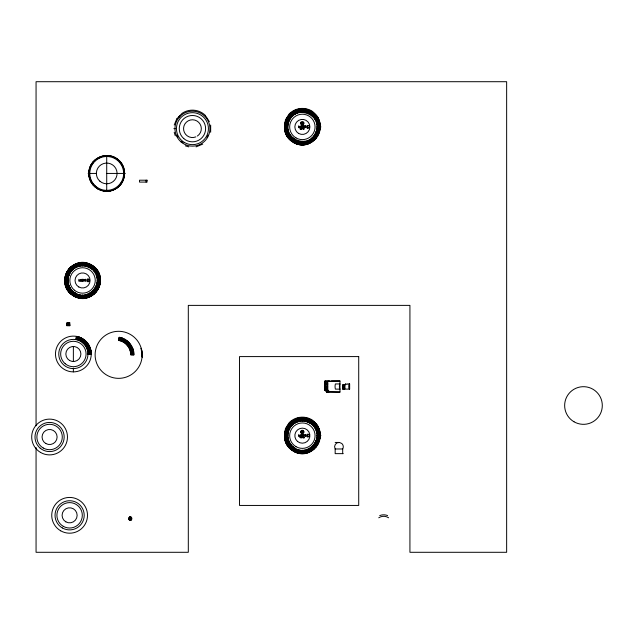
<?xml version="1.0" encoding="UTF-8"?>
<svg xmlns="http://www.w3.org/2000/svg" width="634" height="634" viewBox="0 0 634 634"><rect width="100%" height="100%" fill="white"/><g stroke="black" fill="none" stroke-linecap="round" stroke-linejoin="round"><path stroke-width="0.95" d="M142.381 356.126L142.024 351.212L141.097 348.272L142.301 357.354L142.119 356.054A23.529 23.529 0 0 0 107.962 333.856A23.529 23.529 0 0 0 105.83 374.559A23.529 23.529 0 0 0 142.135 356.054M73.821 295.706C68.448 292.615 64.977 286.655 64.945 280.458C65.215 277.906 64.874 272.224 68.837 275.449C66.435 281.916 69.304 289.706 75.319 293.074L73.695 295.912C53.28 284.658 71.523 252.998 91.502 264.972C111.846 276.273 93.586 307.91 73.623 295.943L75.256 293.106A14.606 14.606 0 0 1 68.837 275.457C72.704 262.928 92.421 262.928 96.289 275.457C101.385 287.551 86.287 300.223 75.264 293.114M295.127 139.535L293.502 142.373C273.088 131.119 291.331 99.459 311.31 111.425C331.653 122.734 313.386 154.363 293.423 142.404A17.879 17.879 0 0 1 293.423 111.425A17.879 17.879 0 0 1 320.249 126.911A17.879 17.879 0 0 1 293.423 142.404L295.064 139.567A14.606 14.606 0 0 1 288.636 121.918C294.85 103.944 322.888 114.152 316.097 131.912C309.86 149.901 281.948 139.638 288.644 121.91L285.562 120.801L288.636 121.918M286.433 429.86C293.645 409.001 326.193 420.849 318.308 441.462C311.072 462.344 278.651 450.449 286.433 429.86L288.644 430.66C286.243 437.119 289.112 444.917 295.127 448.286L293.502 451.123C273.088 439.869 291.331 408.209 311.31 420.176C331.653 431.485 313.386 463.113 293.423 451.154L295.064 448.317A14.606 14.606 0 0 1 288.636 430.668C292.512 418.131 312.229 418.131 316.097 430.668C321.184 442.754 306.087 455.426 295.072 448.317M113.446 189.677C125.381 185.984 128.567 167.519 118.217 159.728C107.471 149.854 88.181 158.849 88.839 173.431C88.086 186.697 105.141 196.183 115.539 188.702C127.902 182.156 126.729 161.9 113.446 157.184M130.913 517.613L131.246 517.946A1.205 1.205 0 0 1 131.246 519.278L130.652 519.825A1.03 1.03 0 0 1 129.867 519.832L129.352 519.349M130.905 517.637C129.035 519.603 130.168 515.648 130.707 517.502A1.205 1.205 0 0 0 129.788 517.502L129.249 517.946A1.205 1.205 0 0 0 129.249 519.278L129.788 519.721A1.205 1.205 0 0 0 130.707 519.721L131.198 519.262A1.03 1.03 0 0 0 131.095 518.295L130.628 517.923A1.03 1.03 0 0 0 129.843 517.93L129.384 518.319A1.03 1.03 0 0 0 129.304 519.286L129.399 519.46M210.67 132.284L210.67 125.033M79.456 298.067L80.027 294.826M85.099 266.066L85.669 262.848M75.906 339.61C82.705 340.735 88.047 347.099 87.975 353.994A14.606 14.606 0 0 1 72.522 368.584A14.606 14.606 0 0 1 58.859 352.298A14.606 14.606 0 0 1 75.906 339.61L76.476 336.385C84.797 337.771 91.336 345.562 91.248 353.994A17.879 17.879 0 0 1 64.422 369.487A17.879 17.879 0 0 1 64.422 338.508A17.879 17.879 0 0 1 91.248 353.994L87.484 353.994M103.619 191.04L103.714 190.501L105.212 190.628M109.73 156.36L109.825 155.821M299.264 144.528L299.834 141.279M304.906 112.527L305.469 109.302M299.264 453.278L299.834 450.029M304.906 421.277L305.469 418.052M293.423 451.154C312.934 462.455 331.439 431.912 311.183 420.39C291.481 408.581 273.492 439.806 293.621 450.909M293.701 450.671C313.053 462.265 330.75 431.611 311.032 420.659C291.672 409.057 273.991 439.734 293.78 450.647M89.354 170.372C90.686 162.455 97.898 156.027 105.957 155.861M174.215 125.033L176.989 118.328M112.836 156.63L107.487 155.861M76.445 297.259L77.562 294.184M87.555 266.732L88.681 263.649M78.362 340.268L79.48 337.193M121.102 341.092L122.219 338.017L119.208 337.209L118.645 340.434C125.445 341.56 130.786 347.931 130.715 354.826L133.988 354.826C134.012 347.472 129.138 340.506 122.219 338.017M296.252 143.72L297.37 140.645M307.363 113.185L308.481 110.11M296.252 452.47L297.37 449.395M307.363 421.935L308.481 418.86M65.991 274.427C71.071 257.8 97.81 260.138 99.934 277.391C103.16 291.775 85.527 303.147 73.623 295.943M302.79 437.341C302.22 438.752 303.844 436.303 301.824 437.262L301.824 437.864L302.006 437.341M97.779 188.916A17.879 17.879 0 0 0 124.605 173.431A17.879 17.879 0 0 0 97.779 157.945A17.879 17.879 0 0 0 97.779 188.916L99.99 189.677M89.854 267.825L91.502 264.972M80.661 341.361L82.309 338.508M123.4 342.186L125.049 339.333M309.661 114.278L311.31 111.425M309.661 423.029L311.31 420.176M293.423 142.404C312.934 153.705 331.439 123.162 311.183 111.639C291.481 99.831 273.492 131.056 293.621 142.159M119.937 184.557L121.68 182.093M303.567 436.414L304.272 435.463L303.615 434.544L304.589 435.154L305.564 434.544L304.906 435.455L305.612 436.422L304.589 435.764L303.567 436.422M177.203 118.471L182.148 113.256A18.521 18.521 0 0 1 205.535 115.562L205.4 115.697M130.873 520.134L131.159 519.983A1.648 1.648 0 0 0 131.159 517.241L130.873 517.09A1.648 1.648 0 0 0 129.613 517.09L129.328 517.241A1.648 1.648 0 0 0 129.328 519.983L129.613 520.134A1.648 1.648 0 0 0 130.873 520.134L131.008 520.038M71.135 294.136L73.235 291.624M290.943 140.597L293.035 138.077M290.943 449.347L293.035 446.827M95.227 187.125L95.583 186.705L98.056 188.441M117.861 160.156L118.217 159.728M91.954 269.268L94.054 266.755M82.761 342.804L84.861 340.299M311.762 115.721L313.862 113.217M125.492 343.628L127.6 341.124M311.762 424.471L313.862 421.967M94.514 161.226L95.583 160.156L95.227 159.728M179.842 116.062L178.74 117.163A17.879 17.879 0 0 1 179.794 116.014M68.924 291.941L71.444 289.817M288.732 138.394L291.244 136.27M288.732 447.144L291.244 445.02M93.024 184.922L93.444 184.573L95.583 186.705M93.737 271.083L96.257 268.959M313.545 117.536L316.065 115.42M84.544 344.619L87.064 342.503M127.283 345.443L129.804 343.327M313.545 426.286L316.065 424.17M286.933 135.85L289.762 134.202M67.125 289.389L69.954 287.749M286.933 444.6L289.762 442.952M91.233 182.37L91.716 182.093L90.757 180.04M315.019 119.612L317.856 117.972M95.211 273.151L98.048 271.518M86.018 346.695L88.855 345.054M128.757 347.519L131.595 345.879M315.019 428.362L317.856 426.722M202.761 144.108L196.065 146.882M98.738 158.104L100.79 157.145M318.696 120.151L317.602 116.735L312.657 111.521A18.521 18.521 0 0 0 289.27 113.819L285.435 119.897L285.031 123.464M318.696 428.901L317.602 425.485L312.657 420.271A18.521 18.521 0 0 0 289.27 422.569L285.435 428.647L285.031 432.214M285.609 133.029L288.7 131.896M65.801 286.576L68.892 285.435M285.609 441.779L288.7 440.646M89.917 179.549L90.432 179.359M316.073 121.926L319.171 120.801M96.273 275.465L99.364 274.34M87.072 349.009L90.171 347.884M129.811 349.833L132.91 348.708M316.073 430.676L319.171 429.551M284.793 130.025L288.01 129.439M64.985 283.564L68.203 282.986M284.793 438.776L288.01 438.189M316.754 124.375L319.98 123.812M89.109 176.537L89.656 176.442M96.947 277.922L100.172 277.351M87.754 351.458L90.979 350.895M130.493 352.282L133.719 351.719M316.754 433.125L319.98 432.562M104.467 156.297L105.965 156.162M108.224 190.628L109.73 190.501L109.825 191.04M108.255 190.937L112.836 190.232M284.507 126.919L287.804 126.903M64.7 280.458L67.996 280.45M284.507 435.669L287.804 435.653M316.952 126.911L320.955 126.911M173.851 128.654L175.499 128.654M304.217 128.781L303.995 128.932M304.217 128.853L303.924 128.853M88.134 173.431L96.368 173.431M106.718 173.431L125.302 173.431M97.153 280.458L100.441 280.458M328.666 380.986L329.894 380.891L330.076 381.359M324.901 381.216L339.959 381.121M324.901 382.27L327.723 382.175M339.959 383.95L335.394 383.95A10.334 10.334 0 0 0 335.394 389.125L339.959 389.125M324.901 384.473L327.723 384.473M324.901 384.569L327.723 384.569M343.295 385.409L344.706 385.409M324.901 385.71L327.723 385.623M343.295 385.932L344.706 385.932M344.706 386.463L343.065 386.463L343.065 386.994L344.706 386.994M324.901 386.764L327.723 386.764M324.901 386.859L327.723 386.859M344.706 387.525L343.065 387.525L343.065 388.056L344.706 388.056M324.901 387.913L327.723 387.913M324.901 388.008L327.723 388.008M343.295 388.579L344.706 388.579M324.901 389.062L327.723 389.062M324.901 390.211L327.723 390.211L327.723 381.216M328.666 381.121L324.901 380.891L324.901 390.298L328.666 390.298L328.666 391.852L326.447 391.852M326.542 391.947L339.959 391.947M316.952 435.661L320.955 435.661M304.217 437.531C303.631 436.85 304.645 438.11 303.995 437.785M335.164 442.445L338.928 442.445M343.208 453.643L335.164 453.643L335.164 448.983L342.693 448.983L342.693 453.643M124.026 173.431L124.581 173.431M107.471 156.162L108.977 156.297M103.659 190.802L105.189 190.937M284.769 123.812L287.994 124.367M64.961 277.351L68.187 277.914M284.769 432.562L287.994 433.117M316.754 129.447L319.98 130.018M89.109 170.324L89.656 170.419M96.947 282.994L100.172 283.564A17.879 17.879 0 0 0 76.445 263.649A17.879 17.879 0 0 0 71.063 294.152A17.879 17.879 0 0 0 100.172 283.564M316.754 438.205L319.98 438.768A17.879 17.879 0 0 1 290.871 449.363A17.879 17.879 0 0 1 296.252 418.86A17.879 17.879 0 0 1 319.98 438.768M119.168 337.454C127.379 338.818 133.829 346.497 133.742 354.826M119.113 337.756C127.18 339.095 133.52 346.639 133.433 354.826M119.049 338.12C126.951 339.428 133.148 346.814 133.069 354.826M118.978 338.54C126.673 339.816 132.712 347.02 132.633 354.826M118.891 339.024C126.356 340.268 132.221 347.25 132.141 354.826M118.796 339.562C126.007 340.759 131.674 347.511 131.595 354.826M118.693 340.165C125.619 341.314 131.064 347.797 130.992 354.826M76.429 336.63C84.639 337.993 91.09 345.673 91.003 353.994M76.373 336.931C84.449 338.271 90.781 345.815 90.694 353.994M76.31 337.296C84.211 338.604 90.408 345.99 90.329 353.994M76.239 337.716C83.934 338.992 89.98 346.196 89.901 353.994M76.151 338.199C83.625 339.444 89.481 346.426 89.41 353.994M76.056 338.738C83.268 339.935 88.934 346.687 88.855 353.994M75.953 339.341C82.88 340.49 88.324 346.972 88.253 353.994M185.326 145.828L188.813 146.882M316.073 131.904L319.171 133.029M89.917 167.313L90.432 167.503M65.762 274.34L68.837 275.457M96.273 285.443L99.364 286.576M285.562 429.551L288.636 430.668M316.073 440.654L319.171 441.779M294.929 139.805C311.548 149.759 326.74 123.432 309.812 114.025C293.177 104.055 278.001 130.406 294.992 139.773M294.628 140.328C311.92 150.694 327.738 123.289 310.113 113.502C292.805 103.128 277.003 130.549 294.691 140.296M294.35 140.803C312.253 151.534 328.634 123.162 310.391 113.026C292.464 102.288 276.107 130.675 294.414 140.772M294.105 141.231C312.562 152.287 329.434 123.051 310.636 112.598C292.163 101.535 275.307 130.794 294.176 141.2M293.701 141.921C313.053 153.515 330.75 122.861 311.032 111.909C291.672 100.307 273.991 130.984 293.78 141.897M75.121 293.352C91.74 303.306 106.94 276.971 90.004 267.564C73.378 257.602 58.193 283.945 75.184 293.312M74.82 293.875C92.112 304.233 107.931 276.836 90.305 267.041C72.997 256.667 57.203 284.087 74.883 293.843M74.297 294.77C92.754 305.834 109.634 276.59 90.828 266.137C72.355 255.074 55.499 284.333 74.368 294.739M74.083 295.143C93.016 306.491 110.34 276.487 91.042 265.765C72.094 254.416 54.793 284.436 74.154 295.119M73.901 295.468C93.246 307.062 110.942 276.408 91.225 265.448C71.864 253.846 54.183 284.531 73.972 295.436M294.929 448.555C311.548 458.509 326.74 432.182 309.812 422.775C293.177 412.805 278.001 439.156 294.992 448.523M294.628 449.086C311.92 459.444 327.738 432.039 310.113 422.252C292.805 411.878 277.003 439.299 294.691 449.046M294.35 449.554C312.253 460.284 328.634 431.912 310.391 421.776C292.464 411.038 276.107 439.425 294.414 449.522M294.105 449.981C312.562 461.037 329.434 431.802 310.636 421.348C292.163 410.285 275.307 439.544 294.176 449.95M286.877 117.972L289.714 119.612M315.019 134.218L317.856 135.858M91.233 164.491L91.716 164.769L93.444 162.288L93.024 161.939M67.077 271.518L69.906 273.151M95.211 287.765L98.048 289.397M286.877 426.722L289.714 428.362M315.019 442.968L317.856 444.608M97.905 188.702L95.385 186.943L91.89 182.877M288.668 115.42L291.196 117.536M313.545 136.294L316.065 138.41M288.668 424.17L291.196 426.286M313.545 445.044L316.065 447.16M68.86 268.959L71.388 271.083M93.737 289.833L96.257 291.949M324.901 390.298L326.779 392.184L329.601 391.947M290.871 113.217L292.979 115.721M311.762 138.109L313.862 140.613M290.871 421.967L292.979 424.471M311.762 446.859L313.862 449.363M71.063 266.755L73.172 269.268M91.954 291.648L94.054 294.152M117.789 186.689L118.146 187.109M205.971 116.394L209.371 121.641M120 162.288L121.728 164.769M92.58 183.329L93.444 184.573M293.423 111.425L295.072 114.278M309.661 139.551L311.31 142.404M293.423 420.176L295.072 423.029M309.661 448.301L311.31 451.154M73.623 264.972L75.272 267.825M89.854 293.09L91.502 295.943M91.447 182.251L89.354 176.49M296.252 110.11L297.37 113.185M307.363 140.645L308.481 143.72M296.252 418.86L297.37 421.935M307.363 449.395L308.481 452.47M76.445 263.649L77.562 266.732M87.555 294.184L88.681 297.259M174.215 132.284L175.269 135.771M299.264 109.302L299.834 112.551M304.899 141.279L305.469 144.528M299.264 418.052L299.834 421.301M304.899 450.029L305.469 453.278M103.619 155.821L103.714 156.36M79.456 262.848L80.027 266.09M85.099 294.826L85.669 298.067M69.478 322.603L69.74 325.67M69.169 322.658L69.439 325.67M68.805 322.722L69.066 325.67M68.385 322.793L68.638 325.67M67.901 322.88L68.147 325.67M67.362 322.975L67.6 325.67M66.768 323.078L66.99 325.67M349.413 383.935L349.413 389.11A14.352 14.352 0 0 1 349.413 383.935A10.334 10.334 0 0 0 349.413 389.11M344.706 384.878L344.706 389.11M344.658 384.925L344.658 389.062M343.295 384.878L343.295 386.463M343.295 386.994L343.295 387.525M343.295 388.056L343.295 389.11M343.113 386.51L343.113 386.946M343.113 387.572L343.113 388.008M342.828 384.878L342.828 389.11M331.487 381.359L331.487 380.891L339.959 380.891L339.959 392.184L330.076 391.947M326.779 390.298L326.779 391.852M325.369 381.216L325.369 390.211M304.217 437.341L304.217 437.785M303.504 437.341L303.504 437.785M303.266 437.341L303.266 437.785M302.37 109.032L302.37 112.305M302.37 141.525L302.37 144.798M302.37 417.782L302.37 421.055M302.37 450.275L302.37 453.548M301.023 437.341L301.023 437.785M300.778 437.341L300.778 437.785M146.097 180.207L146.097 182.093M106.718 156.495L106.718 190.366M82.563 262.571L82.563 265.844M82.563 295.064L82.563 298.337M73.37 346.465L73.37 361.531M73.37 368.116L73.37 371.881M36.059 425.747L36.059 81.707L506.645 81.707L506.645 552.293L409.929 552.293L409.929 305.382L188.306 305.382L188.306 552.293L36.059 552.293L36.059 447.501M342.693 448.983A4.351 4.351 0 0 0 342.011 443.721L341.726 443.467A4.351 4.351 0 0 0 335.164 448.983M379.711 515.601A10.35 10.35 0 0 1 387.636 515.601M378.736 517.78A8.884 8.884 0 0 1 388.61 517.78M339.721 389.125A10.334 10.334 0 0 1 339.721 383.95M285.213 123.503A17.49 17.49 0 0 1 285.633 121.839M286.56 119.438A17.49 17.49 0 0 1 291.275 113.399M292.654 112.377A17.49 17.49 0 0 1 295.674 110.76M296.474 110.451A17.49 17.49 0 0 1 298.955 109.761M305.778 109.761A17.49 17.49 0 0 1 308.259 110.451M309.059 110.76A17.49 17.49 0 0 1 312.079 112.377M313.458 113.399A17.49 17.49 0 0 1 316.414 116.498M195.843 136.865A8.884 8.884 0 0 1 183.575 128.076A8.884 8.884 0 0 1 196.881 120.959A8.884 8.884 0 0 1 197.372 136.041M208.087 135.137A16.936 16.936 0 0 1 206.969 137.364M183.028 142.737A16.936 16.936 0 0 1 181.696 141.747M177.908 137.364A16.936 16.936 0 0 1 176.791 135.137M285.213 432.253A17.49 17.49 0 0 1 285.633 430.589M286.56 428.188A17.49 17.49 0 0 1 291.275 422.149M292.654 421.127A17.49 17.49 0 0 1 294.121 420.239M295.674 419.51A17.49 17.49 0 0 1 298.955 418.511M305.778 418.511A17.49 17.49 0 0 1 309.059 419.51M313.458 422.149A17.49 17.49 0 0 1 316.414 425.248M85.63 263.039A17.689 17.689 0 0 1 89.331 296.799M88.609 297.077A17.689 17.689 0 0 1 82.563 298.146M81.794 298.131A17.689 17.689 0 0 1 64.937 278.912M65.144 277.383A17.689 17.689 0 0 1 68.527 269.688M69.011 269.085A17.689 17.689 0 0 1 71.19 266.906M71.793 266.423A17.689 17.689 0 0 1 73.061 265.535M73.718 265.139A17.689 17.689 0 0 1 79.488 263.039M66.776 277.668C62.909 298.123 95.052 303.876 98.357 283.239C102.328 262.753 70.049 257.047 66.776 277.668M285.672 123.971C281.583 145.598 315.573 151.677 319.068 129.859C323.269 108.192 289.128 102.161 285.672 123.971M129.693 519.42C130.525 521.528 131.27 517.788 129.693 519.42M301.285 124.018C301.729 123.685 302.965 124.074 303.401 123.915A1.371 1.371 0 0 0 303.448 122.417C302.973 122.576 301.625 122.56 301.174 122.417A1.371 1.371 0 0 0 301.174 123.939L301.277 124.066A1.046 1.046 0 0 1 303.329 124.018L303.448 123.939A1.173 1.173 0 0 0 303.274 122.814L303.1 122.845A1.117 1.117 0 0 1 301.522 122.845L301.324 122.837A1.173 1.173 0 0 0 301.229 123.939L301.277 124.066M301.285 432.768C301.721 432.483 302.901 432.776 303.401 432.665A1.371 1.371 0 0 0 303.448 431.168C302.973 431.326 301.625 431.31 301.174 431.168A1.371 1.371 0 0 0 301.174 432.689L301.277 432.816A1.046 1.046 0 0 1 303.329 432.768L303.448 432.689A1.173 1.173 0 0 0 303.274 431.564L303.1 431.596A1.117 1.117 0 0 1 301.522 431.596L301.324 431.588A1.173 1.173 0 0 0 301.229 432.689L301.277 432.816M80.621 280.085L80.581 281.219L81.128 281.219L81.128 279.332L79.987 280.458L78.854 279.332L78.854 281.219L79.393 281.219C79.004 278.548 80.13 282.709 80.621 280.085M300.421 126.538L300.389 127.672L300.928 127.672L300.928 125.794L299.795 126.919L298.654 125.794L298.654 127.672L299.2 127.672C298.812 125.009 299.937 129.162 300.421 126.538M300.294 128.75C300.793 128.496 299.002 129.178 300.294 128.75M300.421 435.289L300.389 436.422L300.928 436.422L300.928 434.544L299.795 435.669L298.654 434.544L298.654 436.422L299.2 436.422C298.812 433.759 299.937 437.912 300.421 435.289M300.294 437.5C300.746 437.262 299.018 437.912 300.294 437.5M81.596 279.435C80.835 284.325 86.359 278.191 81.596 279.435M300.603 128.543L301.198 129.082L300.603 128.543M301.404 125.889C300.635 130.786 306.167 124.644 301.404 125.889M300.603 437.294L301.198 437.832L300.659 437.27M301.404 434.639C300.611 439.473 306.198 433.513 301.404 434.639M303.1 128.543L303.67 129.082L303.1 128.543M303.1 437.294L303.67 437.832L303.147 437.27M131.206 517.827L130.937 518.327A0.975 0.975 0 0 1 129.558 518.327L129.288 517.827A0.975 0.975 0 0 1 130.247 516.655A0.975 0.975 0 0 1 131.206 517.827M345.649 383.935L345.181 384.878L342.59 384.878L342.59 389.11L349.651 389.11L349.651 383.935L347.297 383.935L347.06 384.402L345.649 383.935M302.981 128.575L301.824 129.114L301.824 128.512L302.981 128.575M85.162 279.332L84.782 279.951L83.807 279.332L84.465 280.252L83.767 281.211L84.782 280.553L85.804 281.219L85.099 280.244L85.756 279.348L85.162 279.332M304.97 125.794L304.589 126.404L303.615 125.794L304.272 126.713L303.567 127.664L304.589 127.014L305.612 127.672L304.906 126.705L305.564 125.801L304.97 125.794M69.716 322.563L66.491 323.126L66.713 325.67L69.986 325.67L69.716 322.563M307.656 125.738L307.411 127.688L308.52 127.688L307.656 127.434L307.656 125.738M302.719 126.031L301.942 126.031L301.942 127.434L302.719 127.434L302.719 126.031M301.023 128.591L300.778 129.035L301.023 128.591M303.504 128.591L303.266 129.035L303.504 128.591M147.048 180.207L139.512 180.207L139.512 182.093L147.048 182.093L147.048 180.207M87.849 279.285L87.603 281.227L88.712 281.227L87.849 280.981L87.849 279.285M82.911 279.578L82.143 279.578L82.143 280.973L82.911 280.973L82.911 279.578M358.717 356.593L239.517 356.593L239.517 505.441L358.717 505.441L358.717 356.593M327.723 383.324L324.901 383.324L327.723 383.419M307.656 434.488L307.411 436.438L308.52 436.438L307.656 436.184L307.656 434.488M302.719 434.781L301.942 434.781L301.942 436.184L302.719 436.184L302.719 434.781M63.257 526.323A12.704 12.704 0 0 0 82.317 515.315A12.704 12.704 0 0 0 63.257 504.315A12.704 12.704 0 0 0 63.257 526.323M65.849 521.837A7.529 7.529 0 0 0 77.142 515.315A7.529 7.529 0 0 0 65.849 508.793A7.529 7.529 0 0 0 65.849 521.837M62.322 527.948A14.59 14.59 0 0 0 84.203 515.315A14.59 14.59 0 0 0 62.322 502.683A14.59 14.59 0 0 0 62.322 527.948M60.674 530.801A17.879 17.879 0 0 0 87.5 515.315A17.879 17.879 0 0 0 60.674 499.83A17.879 17.879 0 0 0 60.674 530.801M129.645 520.213A0.911 0.911 0 0 0 131.143 519.706A0.911 0.911 0 0 0 129.954 518.66A0.911 0.911 0 0 0 129.645 520.213M40.639 452.494A17.879 17.879 0 0 0 67.466 437A17.879 17.879 0 0 0 40.639 421.515A17.879 17.879 0 0 0 40.639 452.494M40.204 448.183A14.59 14.59 0 0 0 63.947 439.536A14.59 14.59 0 0 0 44.594 423.298A14.59 14.59 0 0 0 40.204 448.183M43.231 448.008A12.704 12.704 0 0 0 62.29 437A12.704 12.704 0 0 0 43.231 426A12.704 12.704 0 0 0 43.231 448.008M45.814 443.523A7.529 7.529 0 0 0 57.115 437A7.529 7.529 0 0 0 45.814 430.486A7.529 7.529 0 0 0 45.814 443.523M574.016 421.784A18.822 18.822 0 0 0 602.3 405.562A18.822 18.822 0 0 0 574.111 389.181A18.822 18.822 0 0 0 574.016 421.784M69.605 360.516A7.529 7.529 0 0 0 80.898 353.994A7.529 7.529 0 0 0 69.605 347.48A7.529 7.529 0 0 0 69.605 360.516M65.199 363.734A12.704 12.704 0 0 0 85.883 356.205A12.704 12.704 0 0 0 69.019 342.059A12.704 12.704 0 0 0 65.199 363.734M95.552 186.166A16.936 16.936 0 0 0 123.329 176.735A16.936 16.936 0 0 0 101.274 157.391A16.936 16.936 0 0 0 95.552 186.166M99.895 181.213A10.35 10.35 0 0 0 116.878 175.452A10.35 10.35 0 0 0 103.39 163.627A10.35 10.35 0 0 0 99.895 181.213M298.606 133.433A7.529 7.529 0 0 0 309.899 126.911A7.529 7.529 0 0 0 298.606 120.397A7.529 7.529 0 0 0 298.606 133.433M296.015 137.919A12.704 12.704 0 0 0 315.074 126.911A12.704 12.704 0 0 0 296.015 115.911A12.704 12.704 0 0 0 296.015 137.919M307.221 128.028A1.411 1.411 0 0 0 309.337 126.808A1.411 1.411 0 0 0 307.221 125.587A1.411 1.411 0 0 0 307.221 128.028M301.483 124.605A1.648 1.648 0 0 0 303.955 123.178A1.648 1.648 0 0 0 301.483 121.752A1.648 1.648 0 0 0 301.483 124.605M184.446 142.507A15.993 15.993 0 0 0 208.435 128.654A15.993 15.993 0 0 0 184.446 114.802A15.993 15.993 0 0 0 184.446 142.507M183.757 138.561A13.171 13.171 0 0 0 205.361 131.222A13.171 13.171 0 0 0 188.203 116.18A13.171 13.171 0 0 0 183.757 138.561M180.912 141.802A17.49 17.49 0 0 0 209.592 132.07A17.49 17.49 0 0 0 186.816 112.099A17.49 17.49 0 0 0 180.912 141.802M297.528 441.43A7.529 7.529 0 0 0 309.78 436.969A7.529 7.529 0 0 0 299.795 428.592A7.529 7.529 0 0 0 297.528 441.43M296.015 446.669A12.704 12.704 0 0 0 315.074 435.661A12.704 12.704 0 0 0 296.015 424.661A12.704 12.704 0 0 0 296.015 446.669M307.221 436.778A1.411 1.411 0 0 0 309.337 435.558A1.411 1.411 0 0 0 307.221 434.338A1.411 1.411 0 0 0 307.221 436.778M301.483 433.355A1.648 1.648 0 0 0 303.955 431.928A1.648 1.648 0 0 0 301.483 430.502A1.648 1.648 0 0 0 301.483 433.355M78.798 286.98A7.529 7.529 0 0 0 90.091 280.458A7.529 7.529 0 0 0 78.798 273.936A7.529 7.529 0 0 0 78.798 286.98M74.392 290.19A12.704 12.704 0 0 0 95.076 282.661A12.704 12.704 0 0 0 78.22 268.515A12.704 12.704 0 0 0 74.392 290.19M87.413 281.575A1.411 1.411 0 0 0 89.529 280.347A1.411 1.411 0 0 0 87.413 279.126A1.411 1.411 0 0 0 87.413 281.575"/></g></svg>
